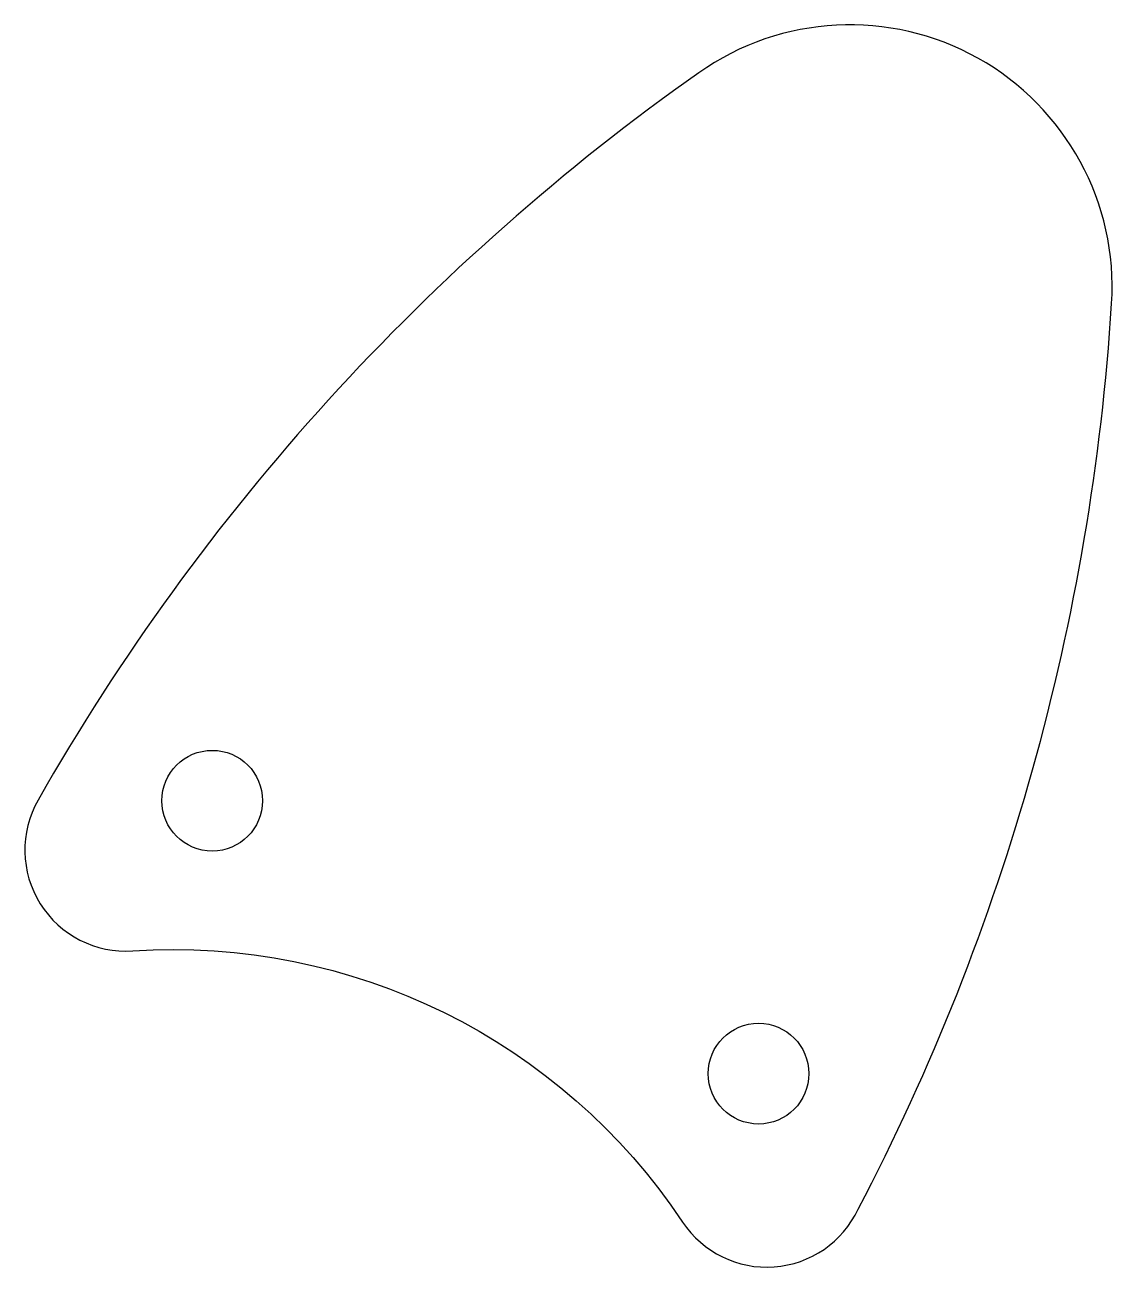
# Model space of a CAD drawing. Header units: inches. Extents: x -3.45 to -2, y 1.43 to 3.09.
import ezdxf

# ---------------------------------------------------------------- set-up
doc = ezdxf.new("R2010")
doc.units = ezdxf.units.IN
doc.layers.get('0').update_dxf_attribs({"linetype": 'CONTINUOUS'})

msp = doc.modelspace()

# ---------------------------------------------------------------- linework, layer by layer
msp.add_lwpolyline([(-2.0009, 2.7132, 0.629673), (-2.5518, 3.0214, 0.110147), (-3.4338, 2.0507, 0.598124), (-3.3075, 1.8493, -0.268875), (-2.5735, 1.4874, 0.584116), (-2.3392, 1.5047, 0.105283)], format="xyb", close=True)
for centre in [(-3.2014, 2.0498), (-2.4722, 1.6855)]:
    msp.add_circle(centre, 0.0672)

doc.saveas('drawing.dxf')
